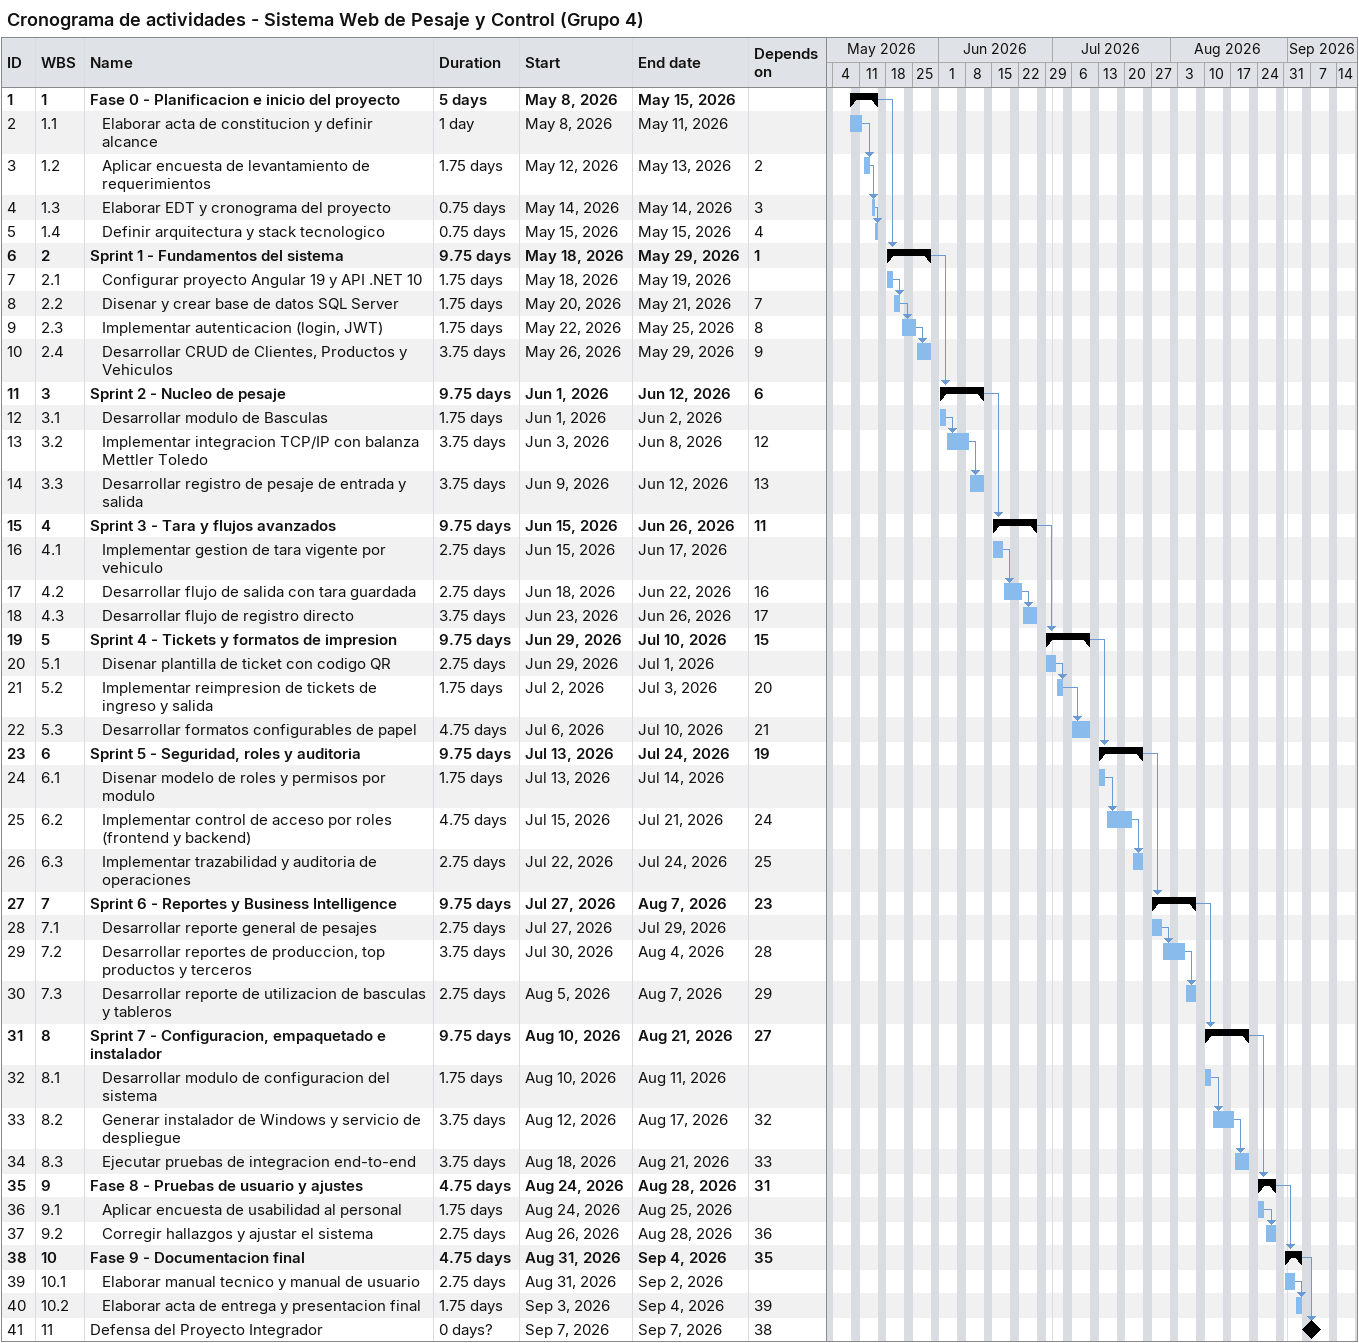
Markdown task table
Cronograma de actividades - Sistema Web de Pesaje y Control (Grupo 4)

| ID | WBS | Task | Duration | Start | Finish | Predecessors |
|---|---|---|---|---|---|---|
| 1 | 1 | **Fase 0 - Planificacion e inicio del proyecto** | 5d | 2026-05-08 | 2026-05-15 |  |
| 2 | 1.1 | Elaborar acta de constitucion y definir alcance | 1d | 2026-05-08 | 2026-05-11 |  |
| 3 | 1.2 | Aplicar encuesta de levantamiento de requerimientos | 1.75d | 2026-05-12 | 2026-05-13 | 2 |
| 4 | 1.3 | Elaborar EDT y cronograma del proyecto | 0.75d | 2026-05-14 | 2026-05-14 | 3 |
| 5 | 1.4 | Definir arquitectura y stack tecnologico | 0.75d | 2026-05-15 | 2026-05-15 | 4 |
| 6 | 2 | **Sprint 1 - Fundamentos del sistema** | 9.75d | 2026-05-18 | 2026-05-29 | 1 |
| 7 | 2.1 | Configurar proyecto Angular 19 y API .NET 10 | 1.75d | 2026-05-18 | 2026-05-19 |  |
| 8 | 2.2 | Disenar y crear base de datos SQL Server | 1.75d | 2026-05-20 | 2026-05-21 | 7 |
| 9 | 2.3 | Implementar autenticacion (login, JWT) | 1.75d | 2026-05-22 | 2026-05-25 | 8 |
| 10 | 2.4 | Desarrollar CRUD de Clientes, Productos y Vehiculos | 3.75d | 2026-05-26 | 2026-05-29 | 9 |
| 11 | 3 | **Sprint 2 - Nucleo de pesaje** | 9.75d | 2026-06-01 | 2026-06-12 | 6 |
| 12 | 3.1 | Desarrollar modulo de Basculas | 1.75d | 2026-06-01 | 2026-06-02 |  |
| 13 | 3.2 | Implementar integracion TCP/IP con balanza Mettler Toledo | 3.75d | 2026-06-03 | 2026-06-08 | 12 |
| 14 | 3.3 | Desarrollar registro de pesaje de entrada y salida | 3.75d | 2026-06-09 | 2026-06-12 | 13 |
| 15 | 4 | **Sprint 3 - Tara y flujos avanzados** | 9.75d | 2026-06-15 | 2026-06-26 | 11 |
| 16 | 4.1 | Implementar gestion de tara vigente por vehiculo | 2.75d | 2026-06-15 | 2026-06-17 |  |
| 17 | 4.2 | Desarrollar flujo de salida con tara guardada | 2.75d | 2026-06-18 | 2026-06-22 | 16 |
| 18 | 4.3 | Desarrollar flujo de registro directo | 3.75d | 2026-06-23 | 2026-06-26 | 17 |
| 19 | 5 | **Sprint 4 - Tickets y formatos de impresion** | 9.75d | 2026-06-29 | 2026-07-10 | 15 |
| 20 | 5.1 | Disenar plantilla de ticket con codigo QR | 2.75d | 2026-06-29 | 2026-07-01 |  |
| 21 | 5.2 | Implementar reimpresion de tickets de ingreso y salida | 1.75d | 2026-07-02 | 2026-07-03 | 20 |
| 22 | 5.3 | Desarrollar formatos configurables de papel | 4.75d | 2026-07-06 | 2026-07-10 | 21 |
| 23 | 6 | **Sprint 5 - Seguridad, roles y auditoria** | 9.75d | 2026-07-13 | 2026-07-24 | 19 |
| 24 | 6.1 | Disenar modelo de roles y permisos por modulo | 1.75d | 2026-07-13 | 2026-07-14 |  |
| 25 | 6.2 | Implementar control de acceso por roles (frontend y backend) | 4.75d | 2026-07-15 | 2026-07-21 | 24 |
| 26 | 6.3 | Implementar trazabilidad y auditoria de operaciones | 2.75d | 2026-07-22 | 2026-07-24 | 25 |
| 27 | 7 | **Sprint 6 - Reportes y Business Intelligence** | 9.75d | 2026-07-27 | 2026-08-07 | 23 |
| 28 | 7.1 | Desarrollar reporte general de pesajes | 2.75d | 2026-07-27 | 2026-07-29 |  |
| 29 | 7.2 | Desarrollar reportes de produccion, top productos y terceros | 3.75d | 2026-07-30 | 2026-08-04 | 28 |
| 30 | 7.3 | Desarrollar reporte de utilizacion de basculas y tableros | 2.75d | 2026-08-05 | 2026-08-07 | 29 |
| 31 | 8 | **Sprint 7 - Configuracion, empaquetado e instalador** | 9.75d | 2026-08-10 | 2026-08-21 | 27 |
| 32 | 8.1 | Desarrollar modulo de configuracion del sistema | 1.75d | 2026-08-10 | 2026-08-11 |  |
| 33 | 8.2 | Generar instalador de Windows y servicio de despliegue | 3.75d | 2026-08-12 | 2026-08-17 | 32 |
| 34 | 8.3 | Ejecutar pruebas de integracion end-to-end | 3.75d | 2026-08-18 | 2026-08-21 | 33 |
| 35 | 9 | **Fase 8 - Pruebas de usuario y ajustes** | 4.75d | 2026-08-24 | 2026-08-28 | 31 |
| 36 | 9.1 | Aplicar encuesta de usabilidad al personal | 1.75d | 2026-08-24 | 2026-08-25 |  |
| 37 | 9.2 | Corregir hallazgos y ajustar el sistema | 2.75d | 2026-08-26 | 2026-08-28 | 36 |
| 38 | 10 | **Fase 9 - Documentacion final** | 4.75d | 2026-08-31 | 2026-09-04 | 35 |
| 39 | 10.1 | Elaborar manual tecnico y manual de usuario | 2.75d | 2026-08-31 | 2026-09-02 |  |
| 40 | 10.2 | Elaborar acta de entrega y presentacion final | 1.75d | 2026-09-03 | 2026-09-04 | 39 |
| 41 | 11 | Defensa del Proyecto Integrador | 0d? | 2026-09-07 | 2026-09-07 | 38 |
